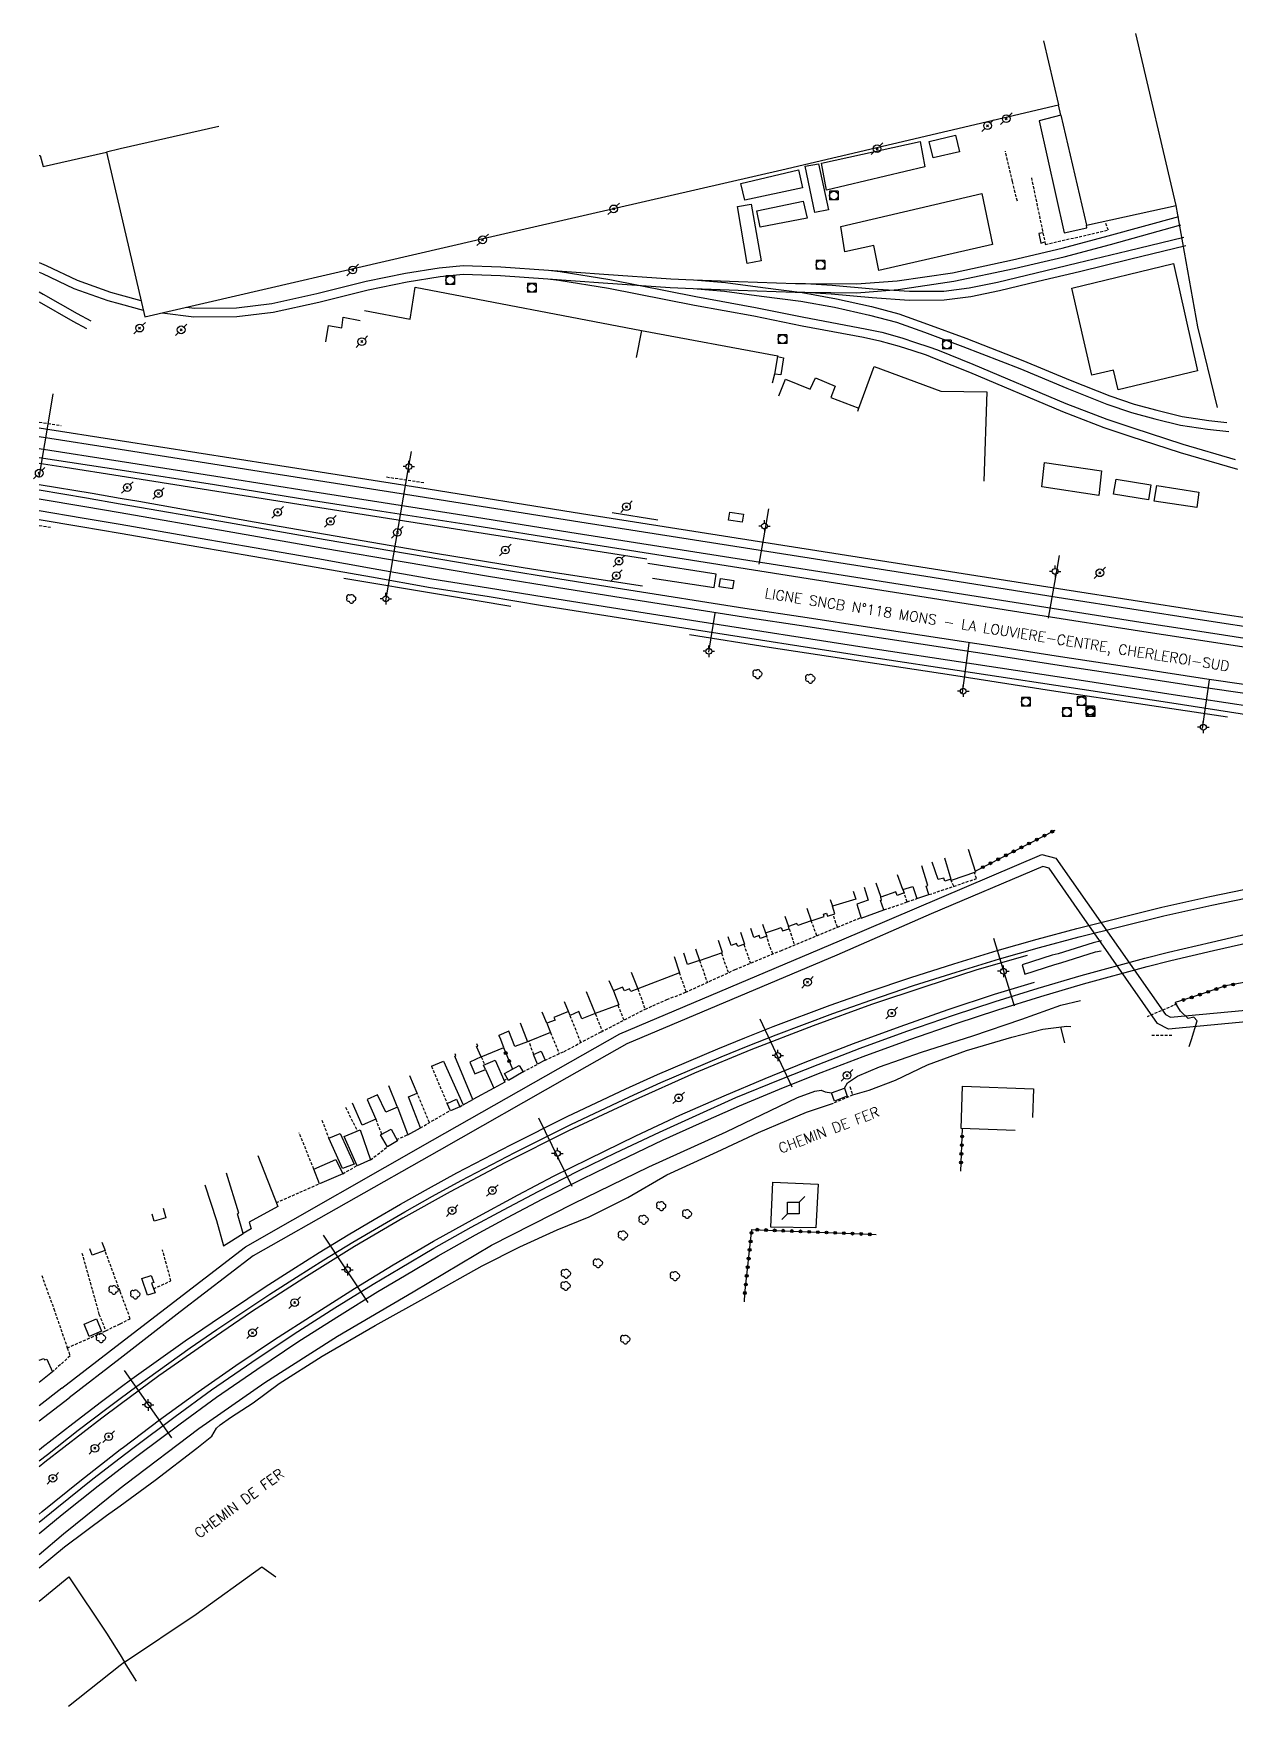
# Model space of a CAD drawing. Header units: millimetres. Extents: x 152999 to 154000, y 121000 to 122000.
# Drawn here: x 152999 to 153207.1, y 121682 to 121971.6 of the extents above; entities that cross this region are included whole.
import ezdxf

# ---------------------------------------------------------------- set-up
doc = ezdxf.new("R2010")
doc.units = ezdxf.units.MM
doc.linetypes.add('DASHED', pattern=[0.75, 0.5, -0.25])
doc.layers.get('0').update_dxf_attribs({"linetype": 'CONTINUOUS'})
for name, color, linetype in [('W0006', 2, 'CONTINUOUS'), ('W0017', 7, 'CONTINUOUS'), ('W0101', 7, 'CONTINUOUS'), ('W0104', 1, 'CONTINUOUS'), ('W0105', 7, 'CONTINUOUS'), ('W0112', 1, 'DASHED'), ('W0120', 7, 'CONTINUOUS'), ('W0211', 2, 'CONTINUOUS'), ('W0214', 2, 'CONTINUOUS'), ('W0300', 7, 'CONTINUOUS'), ('W0323', 7, 'CONTINUOUS'), ('W0330', 7, 'CONTINUOUS'), ('W0420', 7, 'CONTINUOUS'), ('W0439', 7, 'CONTINUOUS'), ('W0473', 7, 'CONTINUOUS'), ('W0600', 7, 'CONTINUOUS'), ('W0610', 7, 'CONTINUOUS'), ('W0611', 7, 'CONTINUOUS'), ('W0700', 7, 'CONTINUOUS'), ('W0710', 7, 'CONTINUOUS'), ('W0989', 7, 'CONTINUOUS'), ('W1102', 7, 'CONTINUOUS')]:
    doc.layers.add(name, color=color, linetype=linetype)
doc.styles.get("Standard").update_dxf_attribs({"font": 'romans.shx', "width": 0.85})

# ---------------------------------------------------------------- blocks, each defined once
blk = doc.blocks.new('T420')
for p, q in [((0.75, 0.75), (-0.75, 0.75)), ((-0.75, 0.75), (-0.75, -0.75)), ((0.75, 0.75), (0.75, -0.75)), ((0.75, -0.75), (-0.75, -0.75))]:
    blk.add_line(p, q)
blk.add_ellipse((0, 0), major_axis=(-0.53, 0.53), ratio=1, start_param=3.926991, end_param=10.210176)
blk = doc.blocks.new('T610')
for p, q in [((-0.500001, 0), (-1.000002, 0)), ((0, 0.500001), (0, 1.000002)), ((0.500001, 0), (1.000002, 0)), ((0, -0.500001), (0, -1.000002))]:
    blk.add_line(p, q)
blk.add_ellipse((0, 0), major_axis=(-0.353554, 0.353554), ratio=1, start_param=3.926990817, end_param=10.2101761242)
blk = doc.blocks.new('T300')
for p, q in [((-0.8, 0.51), (-0.86, 0.34)), ((-0.86, 0.34), (-0.86, 0.17)), ((-0.86, 0.17), (-0.74, 0.06)), ((-0.69, 0.63), (-0.8, 0.51)), ((-0.8, -0.06), (-0.74, 0.06)), ((-0.74, 0.06), (-0.69, 0.11)), ((-0.57, 0.69), (-0.69, 0.63)), ((-0.46, 0.69), (-0.57, 0.69)), ((-0.29, 0.63), (-0.46, 0.69)), ((-0.29, 0.63), (-0.17, 0.74)), ((-0.23, 0.57), (-0.29, 0.63)), ((-0.17, 0.74), (-0.06, 0.8)), ((-0.06, 0.8), (0.06, 0.8)), ((0.06, 0.8), (0.23, 0.74)), ((0.23, 0.74), (0.34, 0.63)), ((0.34, 0.63), (0.4, 0.51)), ((0.46, 0.46), (0.34, 0.46)), ((0.4, 0.51), (0.4, 0.46)), ((0.57, 0.4), (0.46, 0.46)), ((0.57, 0.4), (0.69, 0.29)), ((0.69, 0.29), (0.74, 0.17)), ((0.74, 0.06), (0.69, -0.17)), ((0.74, 0.17), (0.74, 0.06)), ((-0.8, -0.17), (-0.8, -0.06)), ((-0.8, -0.23), (-0.8, -0.17)), ((-0.74, -0.34), (-0.8, -0.23)), ((-0.69, -0.4), (-0.74, -0.34)), ((-0.51, -0.46), (-0.69, -0.4)), ((-0.4, -0.46), (-0.51, -0.46)), ((-0.4, -0.46), (-0.34, -0.46)), ((-0.34, -0.46), (-0.34, -0.4)), ((-0.34, -0.51), (-0.34, -0.46)), ((-0.29, -0.63), (-0.34, -0.51)), ((-0.17, -0.74), (-0.29, -0.63)), ((-0.06, -0.8), (-0.17, -0.74)), ((0.06, -0.8), (-0.06, -0.8)), ((0.17, -0.74), (0.06, -0.8)), ((0.23, -0.69), (0.17, -0.74)), ((0.29, -0.46), (0.23, -0.46)), ((0.29, -0.63), (0.23, -0.69)), ((0.46, -0.4), (0.29, -0.46)), ((0.34, -0.51), (0.29, -0.63)), ((0.34, -0.51), (0.34, -0.46)), ((0.57, -0.34), (0.46, -0.4)), ((0.63, -0.29), (0.57, -0.34)), ((0.69, -0.17), (0.63, -0.29))]:
    blk.add_line(p, q)
blk = doc.blocks.new('T473')
for p, q in [((-0.166667, 0.166667), (0.166667, -0.166667)), ((-0.166667, -0.166667), (0.166667, 0.166667)), ((0.500001, 0.500001), (1.000002, 1.000002)), ((-1.000002, -1.000002), (-0.500001, -0.500001))]:
    blk.add_line(p, q)
blk.add_ellipse((0, 0), major_axis=(0.471405, 0.471405), ratio=1, start_param=5.4977871438, end_param=11.780972451)
blk = doc.blocks.new('T600')
for p, q in [((-0.999999, 0.999999), (0.999999, 0.999999)), ((-0.999999, -0.999999), (-0.999999, 0.999999)), ((0.999999, 0.999999), (1.999998, 1.999998)), ((0.999999, 0.999999), (0.999999, -0.999999)), ((-0.999999, -0.999999), (-1.999998, -1.999998)), ((0.999999, -0.999999), (-0.999999, -0.999999))]:
    blk.add_line(p, q)
blk = doc.blocks.new('t323o')
at = {"color": 0, "linetype": 'Continuous'}
for radius in [0.25, 0.15]:
    blk.add_circle((0, 0), radius, dxfattribs=at)

msp = doc.modelspace()

# ---------------------------------------------------------------- linework, layer by layer
at = {"layer": 'W0006'}
for points in [[(153152.47, 121952.94), (153153.31, 121948.55), (153136.27, 121944.49), (153135.39, 121949.16)], [(153138.72, 121938.22), (153163.13, 121943.92), (153165.01, 121935.11), (153145.32, 121930.58), (153144.44, 121934.95), (153139.43, 121933.82)]]:
    msp.add_lwpolyline(points, close=True, dxfattribs=at)
at = {"layer": 'W0017'}
msp.add_lwpolyline([(153199.05, 121796.25), (153199.45, 121797.46), (153200.42, 121800.7), (153199.82, 121801.33), (153198.89, 121801.09), (153197.56, 121802.4), (153196.62, 121803.88)], dxfattribs=at)
at = {"layer": 'W0101'}
for points in [[(153056.31, 121923.68), (153056.31, 121923.68), (153056.31, 121923.68), (153064.19, 121922.17), (153065.09, 121927.73), (153104.24, 121920.19)], [(153104.24, 121920.19), (153127.83, 121915.83), (153127.8, 121915.71), (153127.24, 121912.68), (153126.87, 121911.11)], [(153141.71, 121906.23), (153141.85, 121906.79), (153144.53, 121913.98), (153156.06, 121909.73), (153164.01, 121909.59), (153163.51, 121894.14)]]:
    msp.add_lwpolyline(points, dxfattribs=at)
at = {"layer": 'W0104'}
for points in [[(153173.84, 121970.39), (153176.43, 121959.26)], [(153196.81, 121941.85), (153189.81, 121971.64)], [(153014, 121940.93), (153018.25, 121922.59), (153075.58, 121935.88), (153128.52, 121948.05), (153176.43, 121959.26)], [(153176.84, 121957.49), (153176.43, 121959.26)], [(153031.08, 121955.53), (153014, 121951.64)], [(153176.84, 121957.49), (153173.06, 121956.53), (153177.42, 121937.15), (153181.3, 121937.99), (153181.24, 121938.43)], [(153176.84, 121957.49), (153181.24, 121938.43)], [(153000, 121950.49), (153000.16, 121950.52), (153000.65, 121948.59), (153011.64, 121951.1)], [(153014, 121951.64), (153011.64, 121951.1)], [(153011.64, 121951.1), (153014, 121940.93)], [(153181.24, 121938.43), (153196.81, 121941.85)], [(153203.94, 121906.88), (153203.94, 121906.88), (153200.56, 121920.84), (153196.81, 121941.85)], [(153049.59, 121918.24), (153050.08, 121921.07), (153052.35, 121920.69), (153052.63, 121922.55), (153055.55, 121921.95)], [(153127.8, 121915.71), (153128.84, 121915.51), (153128.36, 121912.56), (153127.24, 121912.68)], [(153128, 121908.93), (153129.19, 121911.78), (153133.42, 121910.04), (153134.35, 121912.01), (153137.79, 121910.6), (153137.04, 121908.63), (153141.85, 121906.79)], [(153160.76, 121830.45), (153162.05, 121826.42), (153157.86, 121824.99), (153157.8, 121825.21)], [(153149.5, 121823.43), (153151.2, 121823.99), (153151.92, 121821.88), (153154, 121822.55), (153153.54, 121824.02), (153153.8, 121824.12), (153152.76, 121827.52)], [(153157.8, 121825.21), (153156.73, 121824.88), (153156.56, 121825.43), (153155.62, 121825.15), (153154.58, 121828.19)], [(153156.67, 121828.95), (153157.8, 121825.21)], [(153144.78, 121824.6), (153145.66, 121822.12)], [(153149.5, 121823.43), (153148.58, 121825.99)], [(153136.91, 121821.72), (153137.32, 121820.55)], [(153140.9, 121823.18), (153141.36, 121821.78), (153137.32, 121820.55)], [(153142.78, 121823.87), (153143.46, 121821.59), (153141.52, 121820.93), (153142.29, 121818.49), (153146.21, 121819.91), (153145.61, 121821.56), (153145.81, 121821.62), (153145.66, 121822.12)], [(153149.5, 121823.43), (153149.71, 121822.84), (153148.48, 121822.43), (153148.28, 121823.05), (153145.66, 121822.12)], [(153129.07, 121818.85), (153129.69, 121817.05)], [(153132.86, 121820.24), (153133.62, 121818.01)], [(153133.62, 121818.01), (153135.88, 121818.75), (153135.76, 121819.19), (153136.25, 121819.32), (153136.45, 121818.83), (153137.7, 121819.24), (153137.32, 121820.55)], [(153121.38, 121816.04), (153122.09, 121813.97), (153120.93, 121813.57), (153120.71, 121814.12), (153119.77, 121813.77), (153119.26, 121815.26)], [(153125.72, 121815.93), (153125.92, 121815.35), (153124.77, 121814.99), (153124.59, 121815.46), (153123.67, 121815.16), (153123.14, 121816.68)], [(153125.19, 121817.43), (153125.72, 121815.93)], [(153125.72, 121815.93), (153127.6, 121816.59), (153128.43, 121816.85), (153128.67, 121816.3), (153129.83, 121816.64), (153129.69, 121817.05)], [(153133.62, 121818.01), (153131.29, 121817.19), (153131.13, 121817.53), (153129.69, 121817.05)], [(153113.6, 121813.19), (153114.29, 121811.18)], [(153114.29, 121811.18), (153116.96, 121812.08), (153118.24, 121812.54), (153117.55, 121814.64)], [(153109.88, 121811.83), (153110.81, 121809.04), (153103.61, 121806.27)], [(153114.29, 121811.18), (153112.22, 121810.48), (153111.56, 121812.45)], [(153098.61, 121807.71), (153099.39, 121805.88)], [(153102.47, 121809.12), (153103.61, 121806.27)], [(153094.65, 121805.81), (153096.24, 121801.95)], [(153099.39, 121805.88), (153100.3, 121803.48), (153096.24, 121801.95)], [(153103.61, 121806.27), (153102.37, 121805.8), (153102.16, 121806.26), (153101.27, 121805.93), (153100.98, 121806.51), (153099.39, 121805.88)], [(153087.87, 121800.29), (153087.07, 121802.18)], [(153091.59, 121802.32), (153089.06, 121801.31), (153089.27, 121800.84), (153087.87, 121800.29)], [(153091.59, 121802.32), (153090.9, 121804.01)], [(153096.24, 121801.95), (153093.94, 121801.07), (153093.42, 121802.31), (153091.88, 121801.66), (153091.59, 121802.32)], [(153084.5, 121797.1), (153082.32, 121796.25), (153081.27, 121798.9), (153079.57, 121798.17)], [(153083.22, 121800.34), (153084.5, 121797.1)], [(153087.87, 121800.29), (153088.47, 121798.7), (153084.5, 121797.1)], [(153076.51, 121794.47), (153075.7, 121796.26), (153075.91, 121796.33), (153075.73, 121796.75)], [(153076.51, 121794.47), (153080.43, 121796.1), (153079.77, 121797.75), (153079.57, 121798.17)], [(153067.88, 121792.85), (153069.97, 121793.75), (153073.36, 121786.19), (153075.03, 121787.09)], [(153075.03, 121787.09), (153071.95, 121794.59), (153072.13, 121794.68), (153072.01, 121794.97)], [(153076.51, 121794.47), (153074.55, 121793.57), (153075.42, 121791.53), (153077.22, 121792.29)], [(153077.22, 121792.29), (153076.89, 121793.01), (153078.9, 121793.91), (153080.56, 121790.08), (153078.68, 121789.06)], [(153061.98, 121785.78), (153063.8, 121780.99), (153065.96, 121782.18), (153064.78, 121785.28), (153063.91, 121787.58), (153065.42, 121788.16), (153064.14, 121791.2)], [(153077.22, 121792.29), (153078.68, 121789.06)], [(153056.73, 121787.11), (153058.24, 121783.7), (153055.89, 121782.62), (153054.24, 121786.45)], [(153061.98, 121785.78), (153059.97, 121784.91), (153058.56, 121787.87), (153056.73, 121787.11)], [(153061.98, 121785.78), (153061.94, 121785.88), (153060.49, 121789.45)], [(153078.68, 121789.06), (153075.03, 121787.09)], [(153159.56, 121782.07), (153159.8, 121789.37), (153172.12, 121788.93), (153171.94, 121784)], [(153168.92, 121781.75), (153159.56, 121782.07)], [(153037.84, 121777.37), (153041.27, 121768.54), (153036.31, 121765.84), (153036.69, 121764.7), (153035.3, 121763.9)], [(153035.3, 121763.9), (153034.3, 121767.32), (153034.54, 121767.41), (153032.39, 121774.35)], [(153028.67, 121772.29), (153030.67, 121766.13), (153031.89, 121761.75), (153035.3, 121763.9)], [(153021.45, 121768.29), (153021.89, 121766.62), (153019.9, 121766), (153019.53, 121767.23)], [(153010.83, 121762.41), (153011.39, 121760.96), (153009.16, 121760.13), (153008.75, 121761.26)], [(153000, 121741.94), (153000.81, 121742.27), (153000.9, 121742), (153001.3, 121742.11), (153002.28, 121739.93), (153000, 121738.12)]]:
    msp.add_lwpolyline(points, dxfattribs=at)
for points in [[(153154.7, 121950.08), (153154.04, 121952.93), (153158.57, 121954.02), (153159.26, 121951.16)], [(153122.15, 121942.79), (153121.46, 121945.66), (153131.41, 121948.01), (153132.11, 121944.92)], [(153134.25, 121940.66), (153132.58, 121948.64), (153134.85, 121949.05), (153136.61, 121941.08)], [(153124.96, 121932.29), (153122.55, 121931.81), (153120.87, 121941.68), (153123.22, 121942.1)], [(153124.76, 121938.09), (153124.19, 121940.96), (153132.25, 121942.62), (153132.94, 121939.68)], [(153200.49, 121913.24), (153186.76, 121909.96), (153185.97, 121913.35), (153182.2, 121912.5), (153178.71, 121927.57), (153196.33, 121931.8)], [(153183.42, 121891.68), (153173.52, 121893.14), (153174, 121897.35), (153183.88, 121895.93)], [(153192.01, 121890.89), (153185.97, 121891.91), (153186.43, 121894.48), (153192.41, 121893.5)], [(153200.36, 121889.55), (153192.99, 121890.68), (153193.44, 121893.39), (153200.73, 121892.25)], [(153081.2, 121790.36), (153080.51, 121791.59), (153083.05, 121792.99), (153083.73, 121791.88)], [(153086.26, 121793.18), (153085.57, 121794.87), (153086.88, 121795.43), (153087.54, 121793.88)], [(153071.19, 121785.1), (153070.6, 121786.41), (153072.2, 121787.17), (153072.81, 121785.8)], [(153137.65, 121786.79), (153137.15, 121788.22), (153139.36, 121789.05), (153139.86, 121787.66)], [(153052.51, 121775.14), (153050.12, 121780.39), (153052.08, 121781.23), (153054.49, 121775.92)], [(153055, 121775.63), (153052.79, 121780.67), (153055.52, 121781.85), (153057.34, 121776.65)], [(153060.26, 121778.88), (153059.06, 121780.96), (153060.89, 121781.96), (153061.98, 121779.91)], [(153047.52, 121775.02), (153051.32, 121776.73), (153052.54, 121774.24), (153048.48, 121772.51)], [(153018.76, 121753.21), (153017.77, 121756.1), (153019.36, 121756.63), (153019.82, 121755.42), (153019.43, 121755.28), (153020.04, 121753.61)], [(153008.63, 121746.04), (153007.79, 121748.2), (153009.92, 121749.13), (153010.79, 121746.96)]]:
    msp.add_lwpolyline(points, close=True, dxfattribs=at)
at = {"layer": 'W0105'}
for points in [[(153173.72, 121937.12), (153173, 121936.98), (153173.39, 121935.32), (153174.05, 121935.54)], [(153183.84, 121814.55), (153182.41, 121814.23), (153176.39, 121812.33), (153175.32, 121812.05), (153170.15, 121810.38), (153170.62, 121808.79), (153175.79, 121810.46), (153176.84, 121810.75), (153182.8, 121812.64), (153183.83, 121812.84)]]:
    msp.add_lwpolyline(points, dxfattribs=at)
at = {"layer": 'W0112'}
for points in [[(153169.3, 121942.62), (153168.45, 121946.02), (153167.23, 121951.26)], [(153171.72, 121946.66), (153174.14, 121935.12), (153185.05, 121937.6), (153184.46, 121939.14)], [(153000, 121904.35), (153003.77, 121903.76)], [(153060.13, 121894.87), (153066.8, 121893.85)], [(153000, 121886.46), (153001.94, 121886.16)], [(153154, 121822.55), (153162.24, 121825.33), (153161.88, 121826.33)], [(153158.3, 121824), (153157.86, 121824.99)], [(153146.21, 121819.91), (153150.23, 121821.29), (153149.71, 121822.84)], [(153150.23, 121821.29), (153151.92, 121821.88)], [(153138.14, 121816.93), (153137.41, 121819.14)], [(153087.54, 121793.88), (153090.84, 121795.42), (153097.3, 121798.81), (153104.86, 121802.71), (153108.64, 121804.4), (153111.89, 121805.65), (153120.47, 121809.59), (153128.34, 121812.85), (153138.14, 121816.93), (153142.26, 121818.59)], [(153129.83, 121816.64), (153130.69, 121813.82)], [(153134.58, 121815.45), (153133.62, 121818.01)], [(153121.96, 121813.92), (153123.11, 121810.68)], [(153126.98, 121812.28), (153126.42, 121813.69), (153125.92, 121815.35)], [(153114.29, 121811.18), (153115.62, 121807.36)], [(153119.31, 121809.05), (153118.08, 121812.49)], [(153111.99, 121805.7), (153110.81, 121809.04)], [(153103.61, 121806.27), (153104.86, 121802.71)], [(153093.75, 121796.94), (153091.88, 121801.66)], [(153096.24, 121801.95), (153097.48, 121798.9)], [(153101.22, 121800.83), (153100.19, 121803.43)], [(153196.93, 121803.64), (153191.77, 121801.41)], [(153088.47, 121798.7), (153089.99, 121795.02)], [(153085.61, 121794.89), (153084.73, 121797.19)], [(153196.06, 121798.16), (153192.55, 121798.17)], [(153067.88, 121792.85), (153070.6, 121786.41)], [(153076.51, 121794.47), (153077.08, 121793.1)], [(153083.73, 121791.88), (153086.26, 121793.18)], [(153080.43, 121790.38), (153081.01, 121790.71)], [(153067.53, 121783.1), (153065.42, 121788.16)], [(153140.28, 121789.32), (153140.8, 121787.87), (153137.45, 121786.46)], [(153053, 121785.77), (153055.05, 121781.64)], [(153065.96, 121782.18), (153071.15, 121785.2)], [(153072.81, 121785.8), (153073.36, 121786.19)], [(153047.52, 121775.02), (153044.99, 121781.33)], [(153048.9, 121783.5), (153050.12, 121780.39)], [(153058.24, 121783.7), (153059.25, 121781.07)], [(153057.34, 121776.65), (153060.26, 121778.88)], [(153061.85, 121780.17), (153063.8, 121780.99)], [(153052.54, 121774.24), (153055, 121775.63)], [(153041.01, 121769.22), (153048.48, 121772.51)], [(153014, 121753.89), (153011.39, 121760.96)], [(153019.77, 121754.34), (153022.8, 121755.7), (153021.33, 121761.06)], [(153007.38, 121760.5), (153010.33, 121749.94), (153011.52, 121747.04)], [(153000.42, 121756.64), (153002.51, 121750.87), (153004.85, 121744.09), (153005.33, 121742.7), (153002.28, 121739.93)], [(153014, 121748.27), (153015.76, 121749.14), (153014, 121753.89)], [(153004.85, 121744.09), (153011.52, 121747.04), (153014, 121748.27)]]:
    msp.add_lwpolyline(points, dxfattribs=at)
at = {"layer": 'W0120'}
for points in [[(153138.52, 121814.54), (153173.55, 121829.51), (153175.94, 121828.84), (153194.97, 121801.79), (153195.78, 121801.34), (153211.35, 121802.77), (153238.94, 121805.27), (153285.2, 121809.62), (153330.42, 121813.73), (153376.21, 121817.96), (153449.97, 121810.46), (153465.78, 121808.89), (153488.06, 121805.67), (153511.7, 121802.42), (153553.38, 121796.47), (153591.49, 121791.2), (153629.59, 121785.97), (153666.46, 121780.79), (153686.13, 121777.92)], [(153392.42, 121814.26), (153376.39, 121815.87), (153353.86, 121813.86), (153332.58, 121811.87), (153319.15, 121810.64), (153301.21, 121809.01), (153285.41, 121807.52), (153239.11, 121803.32), (153223.58, 121801.9), (153195.49, 121799.26), (153193.57, 121800.24), (153180.08, 121819.55), (153174.78, 121827.13), (153173.71, 121827.42), (153154.36, 121819.22), (153138.07, 121812.08)], [(153014, 121744.88), (153035.68, 121761.58), (153068.08, 121780.03), (153100.51, 121798.44), (153138.52, 121814.54)], [(153138.07, 121812.08), (153101.71, 121796.75), (153091.29, 121790.84), (153069.23, 121778.24), (153037.02, 121760), (153024.38, 121750.35), (153014, 121742.28)], [(153003.93, 121737.13), (153014, 121744.88)], [(153014, 121742.28), (153005.19, 121735.43)], [(153003.93, 121737.13), (153000, 121734.06)], [(153000, 121731.44), (153005.19, 121735.43)]]:
    msp.add_lwpolyline(points, dxfattribs=at)
at = {"layer": 'W0211'}
for points in [[(153140.8, 121787.87), (153143.63, 121788.71), (153148.2, 121790.45), (153153.77, 121793.08), (153160.5, 121795.55), (153168.32, 121797.88), (153173.69, 121799.27), (153177.87, 121799.76), (153178.54, 121799.74)], [(153014, 121716.77), (153020.04, 121721.2), (153027.26, 121726.71), (153029.85, 121728.83), (153030.7, 121730.18), (153031.29, 121730.78), (153033.1, 121732.03), (153037, 121734.57), (153041.51, 121737.91), (153048.97, 121742.63), (153058.15, 121747.96), (153067.58, 121753.21), (153076.64, 121758.32), (153083.17, 121761.56), (153089.62, 121764.52), (153095.17, 121766.79), (153101.88, 121770.13), (153108.64, 121774.04), (153117.34, 121778.05), (153124.49, 121781.37), (153129.38, 121783.45), (153132.8, 121784.89), (153137.45, 121786.46)], [(153000, 121706.02), (153004.37, 121709.63), (153011.66, 121715.05), (153014, 121716.77)]]:
    msp.add_lwpolyline(points, dxfattribs=at)
at = {"layer": 'W0214'}
for points in [[(153139.36, 121789.05), (153139.9, 121790), (153141.61, 121791.14), (153145.44, 121792.77), (153152.7, 121795.27), (153161.58, 121798.13), (153170.05, 121801), (153176.83, 121803.41), (153180.24, 121804.23)], [(153176.78, 121799.63), (153177.45, 121796.88)], [(153014, 121719.78), (153014.97, 121720.56), (153027.61, 121730.13), (153039.03, 121738.12), (153051.62, 121746.1), (153064.73, 121753.82), (153078.25, 121761.85), (153092.47, 121769.11), (153105.51, 121775.45), (153118.87, 121781.51), (153131.24, 121787.43), (153134.23, 121788.54), (153135.36, 121788.69), (153136.06, 121788.43), (153137.15, 121788.22)], [(153000, 121708.31), (153004.2, 121711.91), (153014, 121719.78)]]:
    msp.add_lwpolyline(points, dxfattribs=at)
at = {"layer": 'W0323'}
for points in [[(153161.99, 121826.63), (153175.87, 121833.73)], [(153227.86, 121810.51), (153219.51, 121809.18), (153213.3, 121808.21), (153205.37, 121806.76), (153199.36, 121804.73), (153196.62, 121803.88)], [(153080.35, 121796.07), (153081.91, 121792.36)], [(153159.49, 121774.67), (153159.8, 121782.06)], [(153122.07, 121752.09), (153122.12, 121753.51), (153123.35, 121764.59), (153144.85, 121763.71)]]:
    msp.add_lwpolyline(points, dxfattribs=at)
at = {"layer": 'W0330'}
for points in [[(153014, 121690.93), (153014.77, 121689.71), (153027.14, 121697.99), (153038.5, 121706.19), (153040.92, 121704.48)], [(153000, 121700.24), (153005.09, 121704.48), (153011.62, 121694.69), (153014, 121690.93)], [(153014, 121689.09), (153005.06, 121682)], [(153016.85, 121686.42), (153014.77, 121689.71), (153014, 121689.09)]]:
    msp.add_lwpolyline(points, dxfattribs=at)
at = {"layer": 'W0439'}
for points in [[(153121.68, 121887.03), (153119.32, 121887.41), (153119.54, 121888.76), (153121.87, 121888.43)], [(153117.9, 121877.28), (153120.23, 121876.92), (153120, 121875.49), (153117.67, 121875.83)]]:
    msp.add_lwpolyline(points, close=True, dxfattribs=at)
at = {"layer": 'W0600'}
msp.add_lwpolyline([(153126.98, 121772.79), (153134.8, 121772.43), (153134.43, 121764.86), (153126.61, 121765.01)], close=True, dxfattribs=at)
at = {"layer": 'W0611'}
for points in [[(153000, 121894.76), (153001.94, 121906.44), (153002.42, 121909.23)], [(153064.35, 121899.29), (153063.88, 121896.43), (153059.92, 121873.42)], [(153126.22, 121889.35), (153125.72, 121886.3), (153124.54, 121879.75)], [(153176.16, 121878.54), (153176.58, 121881.26)], [(153174.7, 121870.4), (153176.14, 121878.57)], [(153116.91, 121871.3), (153115.84, 121864.54)], [(153159.83, 121857.5), (153160.98, 121866.07)], [(153201.35, 121851.31), (153202.56, 121859.72)], [(153165.17, 121815.02), (153168.72, 121803.31)], [(153124.7, 121801.07), (153130.26, 121789.31)], [(153086.4, 121783.9), (153092.16, 121772.06)], [(153049.12, 121763.58), (153056.89, 121751.94)], [(153014.67, 121740.19), (153022.91, 121728.49)]]:
    msp.add_lwpolyline(points, dxfattribs=at)
at = {"layer": 'W0700'}
for points in [[(153021.27, 121923.29), (153026.75, 121922.59), (153034.21, 121922.63), (153040.5, 121923.4), (153048.38, 121925.13), (153056.94, 121927.28), (153063.68, 121928.67), (153069.39, 121929.57), (153073.4, 121929.94), (153079.81, 121929.74), (153088.01, 121929.16), (153097.62, 121928.48), (153109.23, 121927.65), (153113.17, 121927.5), (153120.98, 121927.2), (153130.86, 121926.88), (153132.53, 121926.86), (153141.52, 121926.76), (153148.65, 121927.34), (153158.32, 121928.74), (153168.77, 121930.97), (153177.42, 121932.98), (153185.4, 121935.13), (153197.6, 121938.49)], [(153025.49, 121924.27), (153026.84, 121924.1), (153034.11, 121924.14), (153040.24, 121924.89), (153048.03, 121926.6), (153056.6, 121928.76), (153063.41, 121930.16), (153069.2, 121931.07), (153073.35, 121931.45), (153079.89, 121931.24), (153088.12, 121930.67), (153097.73, 121929.99), (153109.32, 121929.15), (153113.26, 121929), (153121.04, 121928.71), (153130.89, 121928.38), (153132.6, 121928.37), (153141.46, 121928.27), (153148.48, 121928.84), (153158.06, 121930.22), (153168.44, 121932.45), (153177.06, 121934.45), (153185, 121936.58), (153197.26, 121939.96)], [(153132.53, 121926.86), (153137.1, 121926.55), (153144.19, 121925.95), (153150.59, 121925.49), (153156.64, 121925.54), (153161.22, 121926.11), (153166.22, 121927.13), (153172.92, 121928.75), (153180.04, 121930.44), (153188.7, 121932.54), (153198.44, 121934.92)], [(153132.6, 121928.37), (153137.22, 121928.06), (153144.31, 121927.45), (153150.64, 121927), (153156.55, 121927.05), (153160.98, 121927.6), (153165.89, 121928.6), (153172.57, 121930.22), (153179.69, 121931.91), (153188.35, 121934), (153198.1, 121936.39)], [(153000, 121931.99), (153001.2, 121931.45), (153006.56, 121928.91), (153012.32, 121926.83), (153014, 121926.38)], [(153000, 121930.34), (153000.57, 121930.08), (153005.98, 121927.51), (153011.87, 121925.39), (153014, 121924.82)], [(153088.01, 121929.16), (153089.96, 121928.92), (153098.51, 121927.54), (153113.39, 121924.63), (153123.71, 121922.73), (153132.06, 121921.05), (153142.69, 121919.04), (153145.5, 121918.45), (153148.86, 121917.49), (153151.19, 121916.73), (153153.5, 121915.98), (153154.89, 121915.45), (153161.01, 121912.99), (153177.12, 121906.17), (153184.29, 121903.45), (153188.79, 121901.91), (153197.48, 121899.09), (153207.38, 121896.2)], [(153088.12, 121930.67), (153090.16, 121930.42), (153098.78, 121929.03), (153113.67, 121926.11), (153124, 121924.21), (153132.35, 121922.53), (153142.98, 121920.52), (153145.87, 121919.91), (153149.3, 121918.94), (153151.66, 121918.16), (153154, 121917.41), (153155.45, 121916.85), (153161.59, 121914.38), (153177.68, 121907.57), (153184.8, 121904.87), (153189.27, 121903.35), (153197.93, 121900.54), (153207, 121897.88)], [(153113.26, 121929), (153118.76, 121928.55), (153125.22, 121927.66), (153132.06, 121926.81), (153137.97, 121925.72), (153144.07, 121924.35), (153148.8, 121923.08), (153153.75, 121921.34), (153160.39, 121918.87), (153170.27, 121915.05), (153178.43, 121911.64), (153185.31, 121908.91), (153189.52, 121907.46), (153193.45, 121906.41), (153197.82, 121905.32), (153202.42, 121904.63), (153205.54, 121904.28)], [(153000, 121926.9), (153000.7, 121926.52), (153006.57, 121923.17), (153008.93, 121921.88)], [(153014, 121926.38), (153017.59, 121925.42)], [(153113.17, 121927.5), (153118.6, 121927.05), (153125.02, 121926.16), (153131.83, 121925.31), (153137.67, 121924.24), (153143.71, 121922.88), (153148.36, 121921.64), (153153.23, 121919.92), (153159.86, 121917.45), (153169.71, 121913.65), (153177.86, 121910.24), (153184.79, 121907.49), (153189.08, 121906.02), (153193.07, 121904.95), (153197.52, 121903.84), (153202.23, 121903.14), (153205.9, 121902.72)], [(153000, 121925.18), (153005.83, 121921.85), (153008.15, 121920.57)], [(153014, 121924.82), (153017.98, 121923.76)], [(153000, 121903.38), (153014, 121901.18)], [(153000, 121901.85), (153014, 121899.65)], [(153014, 121901.18), (153040.52, 121897), (153065.85, 121893.02), (153093.83, 121888.56), (153123.56, 121883.89), (153153.68, 121879.15), (153177.5, 121875.38), (153201.15, 121871.68)], [(153000, 121899.78), (153014, 121897.6)], [(153000, 121898.25), (153014, 121896.07)], [(153014, 121899.65), (153040.28, 121895.51), (153065.61, 121891.53), (153093.59, 121887.07), (153123.33, 121882.4), (153153.44, 121877.66), (153177.27, 121873.89), (153200.92, 121870.18)], [(153014, 121897.6), (153030.57, 121895.02), (153045.12, 121892.68), (153059.55, 121890.43), (153075.31, 121887.98), (153091.83, 121885.33), (153139.16, 121877.87), (153173.11, 121872.51), (153190.7, 121869.71), (153203.13, 121867.81)], [(153014, 121896.07), (153030.34, 121893.53), (153044.88, 121891.19), (153059.32, 121888.94), (153075.07, 121886.49), (153091.6, 121883.84), (153138.92, 121876.38), (153172.87, 121871.02), (153190.46, 121868.22), (153202.9, 121866.32)], [(153000, 121892.61), (153008.15, 121891.24), (153014, 121890.22)], [(153000, 121891.08), (153007.89, 121889.75), (153014, 121888.69)], [(153000, 121889.03), (153007.44, 121887.8), (153014, 121886.67)], [(153014, 121890.22), (153032.78, 121886.96), (153049.51, 121884.02), (153077.99, 121879.17), (153091.55, 121876.99), (153100.95, 121875.48), (153122.1, 121872.15), (153132.89, 121870.53), (153143.37, 121868.9), (153165.69, 121865.49), (153176.74, 121863.79), (153190.91, 121861.62), (153201.71, 121859.98)], [(153014, 121888.69), (153032.52, 121885.48), (153049.25, 121882.53), (153077.74, 121877.68), (153091.31, 121875.49), (153100.71, 121873.99), (153121.87, 121870.65), (153132.66, 121869.04), (153143.14, 121867.4), (153165.46, 121864), (153176.51, 121862.3), (153190.68, 121860.12), (153201.49, 121858.48)], [(153000, 121887.5), (153007.19, 121886.31), (153014, 121885.13)], [(153014, 121886.67), (153027.86, 121884.28), (153037.2, 121882.63), (153048.19, 121880.74), (153057.78, 121879.04), (153067.94, 121877.23), (153077.75, 121875.69), (153087.37, 121874.1), (153113.99, 121869.87), (153142.79, 121865.39), (153180.74, 121859.62), (153196.25, 121857.23)], [(153014, 121885.13), (153027.61, 121882.79), (153036.94, 121881.15), (153047.93, 121879.25), (153057.52, 121877.56), (153067.69, 121875.74), (153077.51, 121874.2), (153087.13, 121872.61), (153113.76, 121868.38), (153142.56, 121863.9), (153180.51, 121858.13), (153196.02, 121855.74)], [(153201.15, 121871.68), (153213.26, 121869.84), (153231.12, 121867.07), (153266.01, 121861.94), (153281.47, 121859.77)], [(153200.92, 121870.18), (153213.03, 121868.34), (153230.9, 121865.57), (153265.79, 121860.45), (153281.26, 121858.28)], [(153202.9, 121866.32), (153229.1, 121862.26), (153263.83, 121857.07), (153280.83, 121854.67)], [(153203.13, 121867.81), (153229.32, 121863.75), (153264.05, 121858.56), (153281.04, 121856.17)], [(153201.71, 121859.98), (153255.79, 121852.18), (153271.05, 121850.15), (153283, 121848.62)], [(153196.25, 121857.23), (153209.93, 121855.12), (153243.6, 121850.3), (153261.89, 121847.81), (153282.45, 121845.16)], [(153201.49, 121858.48), (153255.59, 121850.68), (153270.85, 121848.65), (153282.82, 121847.12)], [(153196.02, 121855.74), (153209.71, 121853.63), (153243.39, 121848.81), (153261.69, 121846.31), (153282.25, 121843.66)], [(153014, 121737.21), (153016.01, 121738.71), (153025.23, 121745.31), (153029.91, 121748.51), (153039.1, 121754.66), (153043.71, 121757.62), (153048.45, 121760.59), (153053.49, 121763.66), (153057.94, 121766.3), (153062.51, 121768.95), (153067.36, 121771.67), (153072.3, 121774.38), (153081.61, 121779.27), (153091.36, 121784.13), (153101.55, 121788.93), (153107, 121791.39), (153117.47, 121795.87), (153122.14, 121797.76), (153127.04, 121799.7), (153136.87, 121803.4), (153143.45, 121805.72), (153150.87, 121808.23), (153158.28, 121810.6), (153165.81, 121812.88), (153172.72, 121814.85), (153179.6, 121816.71), (153194.31, 121820.37), (153202.63, 121822.22), (153210.49, 121823.85)], [(153014, 121735.32), (153016.9, 121737.49), (153026.09, 121744.07), (153030.76, 121747.26), (153039.93, 121753.39), (153044.52, 121756.35), (153049.25, 121759.31), (153054.27, 121762.37), (153058.7, 121765), (153063.26, 121767.64), (153068.09, 121770.35), (153073.02, 121773.05), (153082.3, 121777.93), (153092.02, 121782.77), (153102.18, 121787.56), (153107.6, 121790.01), (153118.05, 121794.47), (153122.71, 121796.36), (153127.58, 121798.29), (153137.38, 121801.98), (153143.94, 121804.29), (153151.34, 121806.8), (153158.73, 121809.15), (153166.23, 121811.43), (153173.12, 121813.39), (153179.98, 121815.25), (153194.66, 121818.9), (153202.94, 121820.74), (153210.79, 121822.37)], [(153014, 121725.05), (153016.19, 121726.74), (153023.52, 121732.19), (153029.83, 121736.8), (153036.78, 121741.59), (153044.13, 121746.52), (153051.17, 121751), (153057.8, 121755.12), (153062.44, 121757.87), (153068.27, 121761.33), (153074.77, 121764.99), (153080.36, 121767.97), (153086.36, 121771.18), (153093.34, 121774.73), (153099.76, 121777.85), (153107.37, 121781.45), (153113.68, 121784.32), (153120.59, 121787.41), (153128.26, 121790.58), (153134.8, 121793.16), (153142.1, 121795.95), (153150.17, 121798.9), (153158.25, 121801.7), (153165.48, 121804.05), (153172.92, 121806.38), (153180.36, 121808.55), (153191.38, 121811.56), (153195.48, 121812.6), (153202.9, 121814.35), (153210.81, 121816.17)], [(153014, 121723.15), (153017.11, 121725.54), (153024.41, 121730.97), (153030.7, 121735.57), (153037.63, 121740.34), (153044.95, 121745.25), (153051.97, 121749.72), (153058.58, 121753.83), (153063.21, 121756.57), (153069.03, 121760.02), (153075.5, 121763.67), (153081.07, 121766.64), (153087.06, 121769.84), (153094.02, 121773.37), (153100.41, 121776.49), (153108, 121780.08), (153114.3, 121782.95), (153121.18, 121786.02), (153128.82, 121789.18), (153135.34, 121791.76), (153142.63, 121794.54), (153150.67, 121797.47), (153158.73, 121800.27), (153165.94, 121802.61), (153173.36, 121804.93), (153180.77, 121807.1), (153191.77, 121810.1), (153195.84, 121811.13), (153203.24, 121812.88), (153211.14, 121814.7)], [(153000, 121726.45), (153000.47, 121726.83), (153005.83, 121731.01), (153010.78, 121734.81), (153014, 121737.21)], [(153000, 121724.51), (153001.41, 121725.65), (153006.75, 121729.82), (153011.69, 121733.6), (153014, 121735.32)], [(153000, 121713.91), (153003.04, 121716.42), (153009.26, 121721.4), (153014, 121725.05)], [(153000, 121711.95), (153003.99, 121715.25), (153010.19, 121720.21), (153014, 121723.15)]]:
    msp.add_lwpolyline(points, dxfattribs=at)
at = {"layer": 'W0710'}
for points in [[(153014, 121895), (153004.49, 121896.51), (153000, 121897.21)], [(153105.18, 121880.65), (153054.38, 121888.61), (153014, 121895)], [(153000, 121893.54), (153009.13, 121892.05), (153014, 121891.21)], [(153014, 121891.21), (153017.21, 121890.65), (153037.22, 121887.08), (153054.19, 121884.15), (153068.93, 121881.63), (153085.52, 121878.92), (153104.4, 121876.02)], [(153099.15, 121888.71), (153107.06, 121887.45)], [(153106.14, 121877.32), (153116.83, 121875.7), (153117.19, 121878.05), (153105.34, 121879.9)], [(153081.65, 121872.45), (153069.98, 121874.41), (153052.74, 121877.3)], [(153205.7, 121853.3), (153191.45, 121855.4), (153175.22, 121857.82), (153157.88, 121860.53), (153126.32, 121865.32), (153112.56, 121867.53)], [(153170.98, 121811.99), (153162.26, 121809.52), (153153.3, 121806.59), (153144.08, 121803.53), (153133.93, 121799.84), (153123.18, 121795.66), (153113.42, 121791.65), (153102.6, 121786.81), (153091.58, 121781.65), (153080.57, 121776.13), (153071.15, 121771.09), (153062.95, 121766.55), (153054.59, 121761.62), (153045.8, 121756.14), (153036.72, 121750.34), (153029.58, 121745.42), (153020.7, 121739.26), (153014, 121734.31)], [(153014, 121726.48), (153014.56, 121726.93), (153020.82, 121731.64), (153027.48, 121736.48), (153034.02, 121741.04), (153040.71, 121745.54), (153047.56, 121749.95), (153054.57, 121754.39), (153061.25, 121758.44), (153068.23, 121762.58), (153075.45, 121766.56), (153082.88, 121770.57), (153089.02, 121773.79), (153095.14, 121776.84), (153103.25, 121780.81), (153110.89, 121784.38), (153118.56, 121787.71), (153125.66, 121790.74), (153132.58, 121793.58), (153140.94, 121796.8), (153149.02, 121799.73), (153157.32, 121802.65), (153165.32, 121805.32), (153172.24, 121807.43)], [(153014, 121734.31), (153010.81, 121731.95), (153000.99, 121724.28), (153000, 121723.47)], [(153000, 121715.32), (153000.52, 121715.75), (153007.03, 121721.01), (153014, 121726.48)]]:
    msp.add_lwpolyline(points, dxfattribs=at)
at = {"layer": 'W1102'}
msp.add_lwpolyline([(153104.24, 121920.19), (153103.33, 121915.56)], dxfattribs=at)

# ---------------------------------------------------------------- block references
at = {"layer": 'W0300'}
for p in [(153054.02, 121873.74), (153124.35, 121860.71), (153133.51, 121859.91), (153104.66, 121766.24), (153107.68, 121768.63), (153112.17, 121767.26), (153101.08, 121763.53), (153096.74, 121758.73), (153091.14, 121754.8), (153091.21, 121756.93), (153110.07, 121756.49), (153012.89, 121754.11), (153016.66, 121753.34), (153010.7, 121745.78), (153101.47, 121745.52)]:
    msp.add_blockref('T300', p, dxfattribs=at)
at = {"layer": 'W0323'}
for p, rotation in [((153175.34, 121833.46), 27.10035772966242), ((153168.66, 121830.04), 27.10035772966242), ((153170, 121830.73), 27.10035772966242), ((153171.33, 121831.41), 27.10035772966242), ((153172.67, 121832.09), 27.10035772966242), ((153174, 121832.78), 27.10035772966242), ((153163.32, 121827.31), 27.10035772966242), ((153164.66, 121827.99), 27.10035772966242), ((153165.99, 121828.68), 27.10035772966242), ((153167.33, 121829.36), 27.10035772966242), ((153206.63, 121806.99), 190.3416963012934), ((153198.05, 121804.32), 197.0953842977812), ((153199.48, 121804.77), 198.7262227048669), ((153200.9, 121805.25), 198.7262227048669), ((153202.32, 121805.73), 198.7262227048669), ((153203.75, 121806.21), 198.7262227048669), ((153205.17, 121806.69), 198.7262227048669), ((153080.74, 121795.13), 292.819153812485), ((153081.33, 121793.74), 292.819153812485), ((153159.68, 121779.17), 87.57440657259488), ((153159.74, 121780.67), 87.57440657259488), ((153159.55, 121776.17), 87.57440657259488), ((153159.62, 121777.67), 87.57440657259488), ((153123.29, 121764.02), 83.68307085114422), ((153124.28, 121764.55), 357.6402629633911), ((153125.78, 121764.49), 357.6402629633911), ((153127.28, 121764.43), 357.6402629633911), ((153128.77, 121764.37), 357.6402629633911), ((153130.27, 121764.31), 357.6402629633911), ((153131.77, 121764.25), 357.6402629633911), ((153133.27, 121764.18), 357.6402629633911), ((153134.77, 121764.12), 357.6402629633911), ((153136.27, 121764.06), 357.6402629633911), ((153137.77, 121764), 357.6402629633911), ((153139.27, 121763.94), 357.6402629633911), ((153140.76, 121763.88), 357.6402629633911), ((153142.26, 121763.81), 357.6402629633911), ((153143.76, 121763.75), 357.6402629633911), ((153122.96, 121761.04), 83.68307085114422), ((153123.12, 121762.53), 83.68307085114422), ((153122.63, 121758.06), 83.68307085114422), ((153122.79, 121759.55), 83.68307085114422), ((153122.3, 121755.08), 83.68307085114422), ((153122.46, 121756.57), 83.68307085114422), ((153122.13, 121753.59), 83.68307085114422)]:
    msp.add_blockref('t323o', p, dxfattribs=dict(at, rotation=rotation))
at = {"layer": 'W0420'}
for p in [(153137.54, 121943.58), (153135.2, 121931.56), (153071.12, 121928.94), (153085.27, 121927.6), (153128.64, 121918.71), (153157.11, 121917.8), (153170.76, 121855.92), (153180.38, 121856.02), (153177.88, 121854.16), (153181.91, 121854.45), (153181.95, 121854.12)]:
    msp.add_blockref('T420', p, dxfattribs=at)
at = {"layer": 'W0473'}
for p in [(153167.38, 121956.88), (153164.15, 121955.67), (153145.02, 121951.69), (153099.44, 121941.27), (153076.73, 121935.91), (153054.26, 121930.69), (153017.36, 121920.63), (153024.56, 121920.33), (153055.83, 121918.29), (152999.99, 121895.52), (153015.23, 121893.04), (153020.63, 121891.99), (153041.26, 121888.75), (153101.64, 121889.72), (153050.39, 121887.18), (153061.99, 121885.26), (153080.67, 121882.21), (153100.33, 121880.29), (153099.89, 121877.79), (153183.58, 121878.27), (153132.98, 121807.39), (153147.55, 121802.06), (153139.82, 121791.26), (153110.68, 121787.37), (153078.43, 121771.33), (153071.46, 121767.86), (153044.21, 121751.93), (153036.91, 121746.7), (153012.01, 121728.73), (153009.62, 121726.71), (153002.35, 121721.52)]:
    msp.add_blockref('T473', p, dxfattribs=at)
at = {"layer": 'W0600'}
msp.add_blockref('T600', (153130.51, 121768.31), dxfattribs=at)
at = {"layer": 'W0610'}
for p in [(153063.97, 121896.65), (153125.53, 121886.36), (153175.85, 121878.52), (153059.99, 121873.78), (153115.9, 121864.68), (153159.93, 121857.78), (153201.49, 121851.53), (153166.89, 121809.28), (153127.83, 121794.7), (153089.68, 121777.74), (153053.33, 121757.63), (153018.82, 121734.22)]:
    msp.add_blockref('T610', p, dxfattribs=at)

# ---------------------------------------------------------------- texts
at = {"layer": 'W0989'}
for s, rotation, p in [('LIGNE SNCB N°118 MONS - LA LOUVIERE-CENTRE, CHERLEROI-SUD', 351.009, (153125.48, 121873.92)), ('CHEMIN DE FER', 20.7203, (153128.35, 121777.73)), ('CHEMIN DE FER', 36.1484, (153027.67, 121711.03))]:
    msp.add_text(s, height=1.75, rotation=rotation, dxfattribs=at).set_placement(p)

doc.saveas('drawing.dxf')
